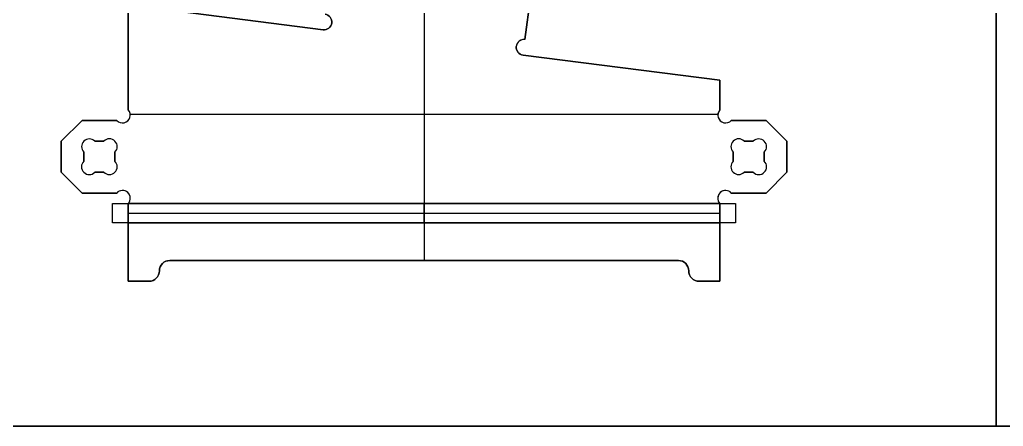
# Model space of a CAD drawing. Extents: x 0 to 96, y 0 to 48.
# Drawn here: x 24.48 to 48.17, y 0 to 9.79 of the extents above; entities that cross this region are included whole.
import ezdxf

# ---------------------------------------------------------------- set-up
doc = ezdxf.new("R2010")
doc.units = 0
doc.header["$MEASUREMENT"] = 0
for name, color, linetype in [('POCKETS_10_MM', 5, 'CONTINUOUS'), ('PROFILE_-_INSIDE', 30, 'CONTINUOUS'), ('PROFILE_-_OUTSIDE', 18, 'CONTINUOUS'), ('STOCK_PERIMETER', 1, 'CONTINUOUS')]:
    doc.layers.add(name, color=color, linetype=linetype)

msp = doc.modelspace()

# ---------------------------------------------------------------- linework, layer by layer
at = {"layer": 'POCKETS_10_MM'}
msp.add_lwpolyline([(26.716, 4.9), (26.72, 5.369), (41.722, 5.369), (41.726, 4.9)], close=True, dxfattribs=at)
at = {"layer": 'PROFILE_-_INSIDE'}
for p, q in [((26.511, 6.869), (26.291, 6.869)), ((41.931, 6.869), (42.151, 6.869)), ((26.026, 6.604), (26.026, 6.384)), ((26.776, 6.384), (26.776, 6.604)), ((41.666, 6.384), (41.666, 6.604)), ((42.416, 6.604), (42.416, 6.384)), ((26.291, 6.119), (26.511, 6.119)), ((42.151, 6.119), (41.931, 6.119))]:
    msp.add_line(p, q, dxfattribs=at)
for centre, radius, start, end in [((26.159, 6.736), 0.187, 45, 225), ((26.644, 6.736), 0.188, 315, 135), ((41.799, 6.736), 0.188, 45, 225), ((42.284, 6.736), 0.187, 315, 135), ((26.159, 6.251), 0.188, 135, 315), ((26.644, 6.251), 0.187, 225, 45), ((41.799, 6.251), 0.187, 135, 315), ((42.284, 6.251), 0.188, 225, 45)]:
    msp.add_arc(centre, radius, start, end, dxfattribs=at)
at = {"layer": 'PROFILE_-_OUTSIDE'}
for p, q in [((36.652, 9.314), (36.802, 10.496)), ((36.802, 10.496), (36.652, 9.314)), ((36.802, 10.496, 0.74), (36.652, 9.314, 0.74)), ((36.652, 9.314, 0.37), (36.802, 10.496, 0.37)), ((31.789, 9.553), (27.096, 10.15)), ((27.096, 10.15), (27.096, 7.623)), ((27.096, 7.623), (27.096, 10.15)), ((27.096, 7.623, 0.74), (27.096, 10.15, 0.74)), ((27.096, 10.15, 0.37), (27.096, 7.623, 0.37)), ((34.221, 10.005), (34.221, 3.994)), ((34.221, 10.005, 0.74), (34.221, 5.369, 0.74)), ((31.999, 9.72), (31.999, 9.72, 0.74)), ((31.789, 9.553), (31.789, 9.553, 0.74)), ((31.929, 9.593), (31.929, 9.593, 0.74)), ((36.515, 9.276), (36.515, 9.276, 0.74)), ((36.652, 9.314, 0.74), (36.652, 9.314)), ((36.442, 9.151, 0.74), (36.442, 9.151)), ((27.096, 8.887), (27.096, 8.887, 0.74)), ((41.346, 8.339), (36.605, 8.942)), ((36.605, 8.942), (36.605, 8.942, 0.74)), ((41.346, 7.623), (41.346, 8.339)), ((41.346, 8.339), (41.346, 7.623)), ((41.346, 8.339, 0.74), (41.346, 8.339)), ((41.346, 8.339, 0.74), (41.346, 7.623, 0.74)), ((41.346, 7.623, 0.37), (41.346, 8.339, 0.37)), ((41.346, 7.981), (41.346, 7.981, 0.74)), ((27.096, 7.623, 0.74), (27.096, 7.623)), ((41.346, 7.623, 0.74), (41.346, 7.623)), ((25.983, 7.369), (25.483, 6.869)), ((25.483, 6.869), (25.983, 7.369)), ((25.483, 6.869, 0.74), (25.983, 7.369, 0.74)), ((25.983, 7.369, 0.37), (25.483, 6.869, 0.37)), ((26.821, 7.369), (25.983, 7.369)), ((25.983, 7.369), (26.821, 7.369)), ((25.983, 7.369, 0.74), (25.983, 7.369)), ((25.983, 7.369, 0.74), (26.821, 7.369, 0.74)), ((26.821, 7.369, 0.37), (25.983, 7.369, 0.37)), ((26.402, 7.369), (26.402, 7.369, 0.74)), ((26.821, 7.369, 0.74), (26.821, 7.369)), ((27.086, 7.358), (27.086, 7.358, 0.74)), ((27.145, 7.517), (41.298, 7.517)), ((27.145, 7.517, 0.74), (41.298, 7.517, 0.74)), ((41.357, 7.358), (41.357, 7.358, 0.74)), ((42.459, 7.369), (41.622, 7.369)), ((41.622, 7.369), (42.459, 7.369)), ((41.622, 7.369, 0.74), (41.622, 7.369)), ((41.622, 7.369, 0.74), (42.459, 7.369, 0.74)), ((42.459, 7.369, 0.37), (41.622, 7.369, 0.37)), ((42.04, 7.369), (42.04, 7.369, 0.74)), ((42.959, 6.869), (42.459, 7.369)), ((42.459, 7.369), (42.959, 6.869)), ((42.459, 7.369, 0.74), (42.459, 7.369)), ((42.459, 7.369, 0.74), (42.959, 6.869, 0.74)), ((42.959, 6.869, 0.37), (42.459, 7.369, 0.37)), ((25.733, 7.119), (25.733, 7.119, 0.74)), ((42.709, 7.119), (42.709, 7.119, 0.74)), ((25.483, 6.869), (25.483, 6.119)), ((25.483, 6.119), (25.483, 6.869)), ((25.483, 6.119, 0.74), (25.483, 6.869, 0.74)), ((25.483, 6.869, 0.74), (25.483, 6.869)), ((25.483, 6.869, 0.37), (25.483, 6.119, 0.37)), ((26.026, 6.869), (26.026, 6.869, 0.74)), ((26.291, 6.869), (26.511, 6.869)), ((26.511, 6.869, 0.74), (26.291, 6.869, 0.74)), ((26.291, 6.869, 0.74), (26.291, 6.869)), ((26.511, 6.869, 0.5), (26.291, 6.869, 0.5)), ((26.401, 6.869), (26.401, 6.869, 0.74)), ((26.511, 6.869), (26.511, 6.869, 0.74)), ((26.776, 6.869), (26.776, 6.869, 0.74)), ((41.666, 6.869), (41.666, 6.869, 0.74)), ((41.931, 6.869), (41.931, 6.869, 0.74)), ((41.931, 6.869), (42.151, 6.869)), ((42.151, 6.869, 0.74), (41.931, 6.869, 0.74)), ((42.151, 6.869, 0.5), (41.931, 6.869, 0.5)), ((42.041, 6.869), (42.041, 6.869, 0.74)), ((42.151, 6.869, 0.74), (42.151, 6.869)), ((42.416, 6.869), (42.416, 6.869, 0.74)), ((42.959, 6.119), (42.959, 6.869)), ((42.959, 6.869), (42.959, 6.119)), ((42.959, 6.869, 0.74), (42.959, 6.869)), ((42.959, 6.869, 0.74), (42.959, 6.119, 0.74)), ((42.959, 6.119, 0.37), (42.959, 6.869, 0.37)), ((25.483, 6.494), (25.483, 6.494, 0.74)), ((26.026, 6.384), (26.026, 6.604)), ((26.026, 6.604, 0.74), (26.026, 6.384, 0.74)), ((26.026, 6.604, 0.74), (26.026, 6.604)), ((26.026, 6.604, 0.5), (26.026, 6.384, 0.5)), ((26.026, 6.494), (26.026, 6.494, 0.74)), ((26.776, 6.604), (26.776, 6.384)), ((26.776, 6.384, 0.74), (26.776, 6.604, 0.74)), ((26.776, 6.604, 0.74), (26.776, 6.604)), ((26.776, 6.384, 0.5), (26.776, 6.604, 0.5)), ((26.776, 6.494), (26.776, 6.494, 0.74)), ((41.666, 6.384), (41.666, 6.604)), ((41.666, 6.604, 0.74), (41.666, 6.384, 0.74)), ((41.666, 6.604, 0.74), (41.666, 6.604)), ((41.666, 6.604, 0.5), (41.666, 6.384, 0.5)), ((41.666, 6.494), (41.666, 6.494, 0.74)), ((42.416, 6.604), (42.416, 6.384)), ((42.416, 6.384, 0.74), (42.416, 6.604, 0.74)), ((42.416, 6.604, 0.74), (42.416, 6.604)), ((42.416, 6.384, 0.5), (42.416, 6.604, 0.5)), ((42.416, 6.494), (42.416, 6.494, 0.74)), ((42.959, 6.494), (42.959, 6.494, 0.74)), ((26.026, 6.384, 0.74), (26.026, 6.384)), ((26.776, 6.384, 0.74), (26.776, 6.384)), ((41.666, 6.384, 0.74), (41.666, 6.384)), ((42.416, 6.384, 0.74), (42.416, 6.384)), ((25.483, 6.119), (25.983, 5.619)), ((25.983, 5.619), (25.483, 6.119)), ((25.983, 5.619, 0.74), (25.483, 6.119, 0.74)), ((25.483, 6.119, 0.74), (25.483, 6.119)), ((25.483, 6.119, 0.37), (25.983, 5.619, 0.37)), ((26.026, 6.119), (26.026, 6.119, 0.74)), ((26.511, 6.119), (26.291, 6.119)), ((26.291, 6.119, 0.74), (26.511, 6.119, 0.74)), ((26.291, 6.119, 0.74), (26.291, 6.119)), ((26.291, 6.119, 0.5), (26.511, 6.119, 0.5)), ((26.401, 6.119), (26.401, 6.119, 0.74)), ((26.511, 6.119, 0.74), (26.511, 6.119)), ((26.776, 6.119), (26.776, 6.119, 0.74)), ((41.666, 6.119), (41.666, 6.119, 0.74)), ((42.151, 6.119), (41.931, 6.119)), ((41.931, 6.119, 0.74), (42.151, 6.119, 0.74)), ((41.931, 6.119, 0.74), (41.931, 6.119)), ((41.931, 6.119, 0.5), (42.151, 6.119, 0.5)), ((42.041, 6.119), (42.041, 6.119, 0.74)), ((42.151, 6.119, 0.74), (42.151, 6.119)), ((42.416, 6.119), (42.416, 6.119, 0.74)), ((42.459, 5.619), (42.959, 6.119)), ((42.959, 6.119), (42.459, 5.619)), ((42.959, 6.119, 0.74), (42.459, 5.619, 0.74)), ((42.459, 5.619, 0.37), (42.959, 6.119, 0.37)), ((42.959, 6.119, 0.74), (42.959, 6.119)), ((25.733, 5.869), (25.733, 5.869, 0.74)), ((42.709, 5.869), (42.709, 5.869, 0.74)), ((25.983, 5.619), (26.821, 5.619)), ((26.821, 5.619), (25.983, 5.619)), ((26.821, 5.619, 0.74), (25.983, 5.619, 0.74)), ((25.983, 5.619, 0.74), (25.983, 5.619)), ((25.983, 5.619, 0.37), (26.821, 5.619, 0.37)), ((26.402, 5.619), (26.402, 5.619, 0.74)), ((26.821, 5.619, 0.74), (26.821, 5.619)), ((27.086, 5.629), (27.086, 5.629, 0.74)), ((41.357, 5.629), (41.357, 5.629, 0.74)), ((41.622, 5.619), (42.459, 5.619)), ((42.459, 5.619), (41.622, 5.619)), ((42.459, 5.619, 0.74), (41.622, 5.619, 0.74)), ((41.622, 5.619, 0.74), (41.622, 5.619)), ((41.622, 5.619, 0.37), (42.459, 5.619, 0.37)), ((42.04, 5.619), (42.04, 5.619, 0.74)), ((42.459, 5.619, 0.74), (42.459, 5.619)), ((27.096, 5.364), (27.096, 3.494)), ((27.096, 3.494), (27.096, 5.364)), ((27.096, 5.364, 0.34), (27.096, 4.9, 0.34)), ((27.096, 5.364, 0.34), (27.096, 5.364)), ((27.1, 5.369, 0.34), (27.1, 5.369, 0.74)), ((41.342, 5.369, 0.74), (27.1, 5.369, 0.74)), ((41.342, 5.369, 0.34), (27.1, 5.369, 0.34)), ((27.1, 5.369, 0.54), (41.342, 5.369, 0.54)), ((34.221, 5.369, 0.74), (34.221, 5.369, 0.34)), ((34.221, 4.9, 0.34), (34.221, 5.369, 0.34)), ((41.342, 5.369, 0.74), (41.342, 5.369, 0.34)), ((41.346, 3.494), (41.346, 5.364)), ((41.346, 5.364), (41.346, 3.494)), ((41.346, 4.9, 0.34), (41.346, 5.364, 0.34)), ((41.346, 5.364, 0.34), (41.346, 5.364)), ((27.096, 5.134, 0.34), (41.346, 5.134, 0.34)), ((27.096, 3.494, 0.74), (27.096, 4.9, 0.74)), ((27.096, 4.9, 0.74), (27.096, 4.9, 0.34)), ((27.096, 4.9, 0.74), (41.346, 4.9, 0.74)), ((27.096, 4.9, 0.34), (41.346, 4.9, 0.34)), ((41.346, 4.9, 0.54), (27.096, 4.9, 0.54)), ((27.096, 4.9, 0.37), (27.096, 3.494, 0.37)), ((34.221, 4.9, 0.74), (34.221, 4.9, 0.34)), ((34.221, 4.9, 0.74), (34.221, 3.994, 0.74)), ((41.346, 4.9, 0.34), (41.346, 4.9, 0.74)), ((41.346, 4.9, 0.74), (41.346, 3.494, 0.74)), ((41.346, 3.494, 0.37), (41.346, 4.9, 0.37)), ((27.096, 4.429), (27.096, 4.429, 0.74)), ((41.346, 4.429), (41.346, 4.429, 0.74)), ((28.096, 3.994), (40.346, 3.994)), ((28.096, 3.994), (28.096, 3.994, 0.74)), ((40.346, 3.994), (40.346, 3.994, 0.74)), ((27.846, 3.744), (27.846, 3.744, 0.74)), ((40.596, 3.744), (40.596, 3.744, 0.74)), ((27.096, 3.494), (27.596, 3.494)), ((27.096, 3.494, 0.74), (27.096, 3.494)), ((27.596, 3.494), (27.596, 3.494, 0.74)), ((40.846, 3.494), (41.346, 3.494)), ((40.846, 3.494), (40.846, 3.494, 0.74)), ((41.346, 3.494, 0.74), (41.346, 3.494))]:
    msp.add_line(p, q, dxfattribs=at)
for points in [[(27.096, 10.15), (31.789, 9.553, 1), (31.836, 9.925)], [(27.096, 10.15), (31.789, 9.553, 1), (31.836, 9.925)], [(31.836, 9.925, -1), (31.789, 9.553), (27.096, 10.15)], [(36.442, 9.151, 0.414213), (36.605, 8.942), (41.346, 8.339)], [(36.442, 9.151, 0.414213), (36.605, 8.942), (41.346, 8.339)], [(41.346, 8.339), (36.605, 8.942, -0.414213), (36.442, 9.151)], [(40.346, 3.994), (28.096, 3.994, 0.414214), (27.846, 3.744, -0.414213), (27.596, 3.494), (27.096, 3.494)], [(40.346, 3.994), (28.096, 3.994, 0.414214), (27.846, 3.744, -0.414213), (27.596, 3.494), (27.096, 3.494)], [(27.096, 3.494), (27.596, 3.494, 0.414213), (27.846, 3.744, -0.414214), (28.096, 3.994), (40.346, 3.994)], [(41.346, 3.494), (40.846, 3.494, -0.414213), (40.596, 3.744, 0.414213), (40.346, 3.994)], [(41.346, 3.494), (40.846, 3.494, -0.414213), (40.596, 3.744, 0.414213), (40.346, 3.994)], [(40.346, 3.994, -0.414213), (40.596, 3.744, 0.414213), (40.846, 3.494), (41.346, 3.494)]]:
    msp.add_lwpolyline(points, format="xyb", dxfattribs=at)
for centre, radius, start, end in [((31.813, 9.739), 0.187, 262.7631, 82.7631), ((36.628, 9.128), 0.187, 82.7631, 262.7631), ((36.631, 9.125), 0.19, 83.5736, 171.9525), ((36.631, 9.125, 0.74), 0.19, 83.5736, 171.9525), ((36.631, 9.125, 0.37), 0.19, 83.5736, 171.9525), ((26.958, 7.496), 0.188, 222.7385, 42.7385), ((26.958, 7.496), 0.188, 222.7385, 42.7385), ((26.958, 7.496, 0.74), 0.188, 222.7385, 42.7385), ((26.958, 7.496, 0.37), 0.188, 222.7385, 42.7385), ((41.484, 7.496), 0.187, 137.2615, 317.2615), ((41.484, 7.496), 0.188, 137.2615, 317.2615), ((41.484, 7.496, 0.74), 0.187, 137.2615, 317.2615), ((41.484, 7.496, 0.37), 0.187, 137.2615, 317.2615), ((26.159, 6.736), 0.187, 45, 225), ((26.159, 6.736, 0.74), 0.187, 45, 225), ((26.159, 6.736, 0.5), 0.187, 45, 225), ((26.644, 6.736), 0.188, 315, 135), ((26.644, 6.736, 0.74), 0.188, 315, 135), ((26.644, 6.736, 0.5), 0.188, 315, 135), ((41.799, 6.736), 0.188, 45, 225), ((41.799, 6.736, 0.74), 0.188, 45, 225), ((41.799, 6.736, 0.5), 0.188, 45, 225), ((42.284, 6.736), 0.187, 315, 135), ((42.284, 6.736, 0.74), 0.187, 315, 135), ((42.284, 6.736, 0.5), 0.187, 315, 135), ((26.159, 6.251), 0.188, 135, 315), ((26.159, 6.251, 0.74), 0.188, 135, 315), ((26.159, 6.251, 0.5), 0.188, 135, 315), ((26.644, 6.251), 0.187, 225, 45), ((26.644, 6.251, 0.74), 0.187, 225, 45), ((26.644, 6.251, 0.5), 0.187, 225, 45), ((41.799, 6.251), 0.187, 135, 315), ((41.799, 6.251, 0.74), 0.187, 135, 315), ((41.799, 6.251, 0.5), 0.187, 135, 315), ((42.284, 6.251), 0.188, 225, 45), ((42.284, 6.251, 0.74), 0.188, 225, 45), ((42.284, 6.251, 0.5), 0.188, 225, 45), ((26.958, 5.492), 0.188, 317.2615, 137.2615), ((26.958, 5.492), 0.188, 317.2615, 137.2615), ((26.958, 5.492, 0.74), 0.188, 319.0875, 137.2615), ((26.958, 5.492, 0.37), 0.188, 319.0875, 137.2615), ((41.484, 5.492), 0.188, 42.7385, 222.7385), ((41.484, 5.492), 0.188, 42.7385, 222.7385), ((41.484, 5.492, 0.74), 0.188, 42.7385, 220.9125), ((41.484, 5.492, 0.37), 0.188, 42.7385, 220.9125), ((26.958, 5.492, 0.34), 0.188, 317.2615, 319.0875), ((41.484, 5.492, 0.34), 0.188, 220.9125, 222.7385), ((28.096, 3.744), 0.25, 90, 180), ((40.346, 3.744), 0.25, 0, 90), ((27.596, 3.744), 0.25, 270, 360), ((40.846, 3.744), 0.25, 180, 270)]:
    msp.add_arc(centre, radius, start, end, dxfattribs=at)
at = {"layer": 'STOCK_PERIMETER'}
for points in [[(0, 0), (0, 48), (96, 48), (96, 0)], [(24, 0), (48, 0), (48, 48), (24, 48)], [(48, 0), (72, 0), (72, 48), (48, 48)]]:
    msp.add_lwpolyline(points, close=True, dxfattribs=at)

doc.saveas('drawing.dxf')
